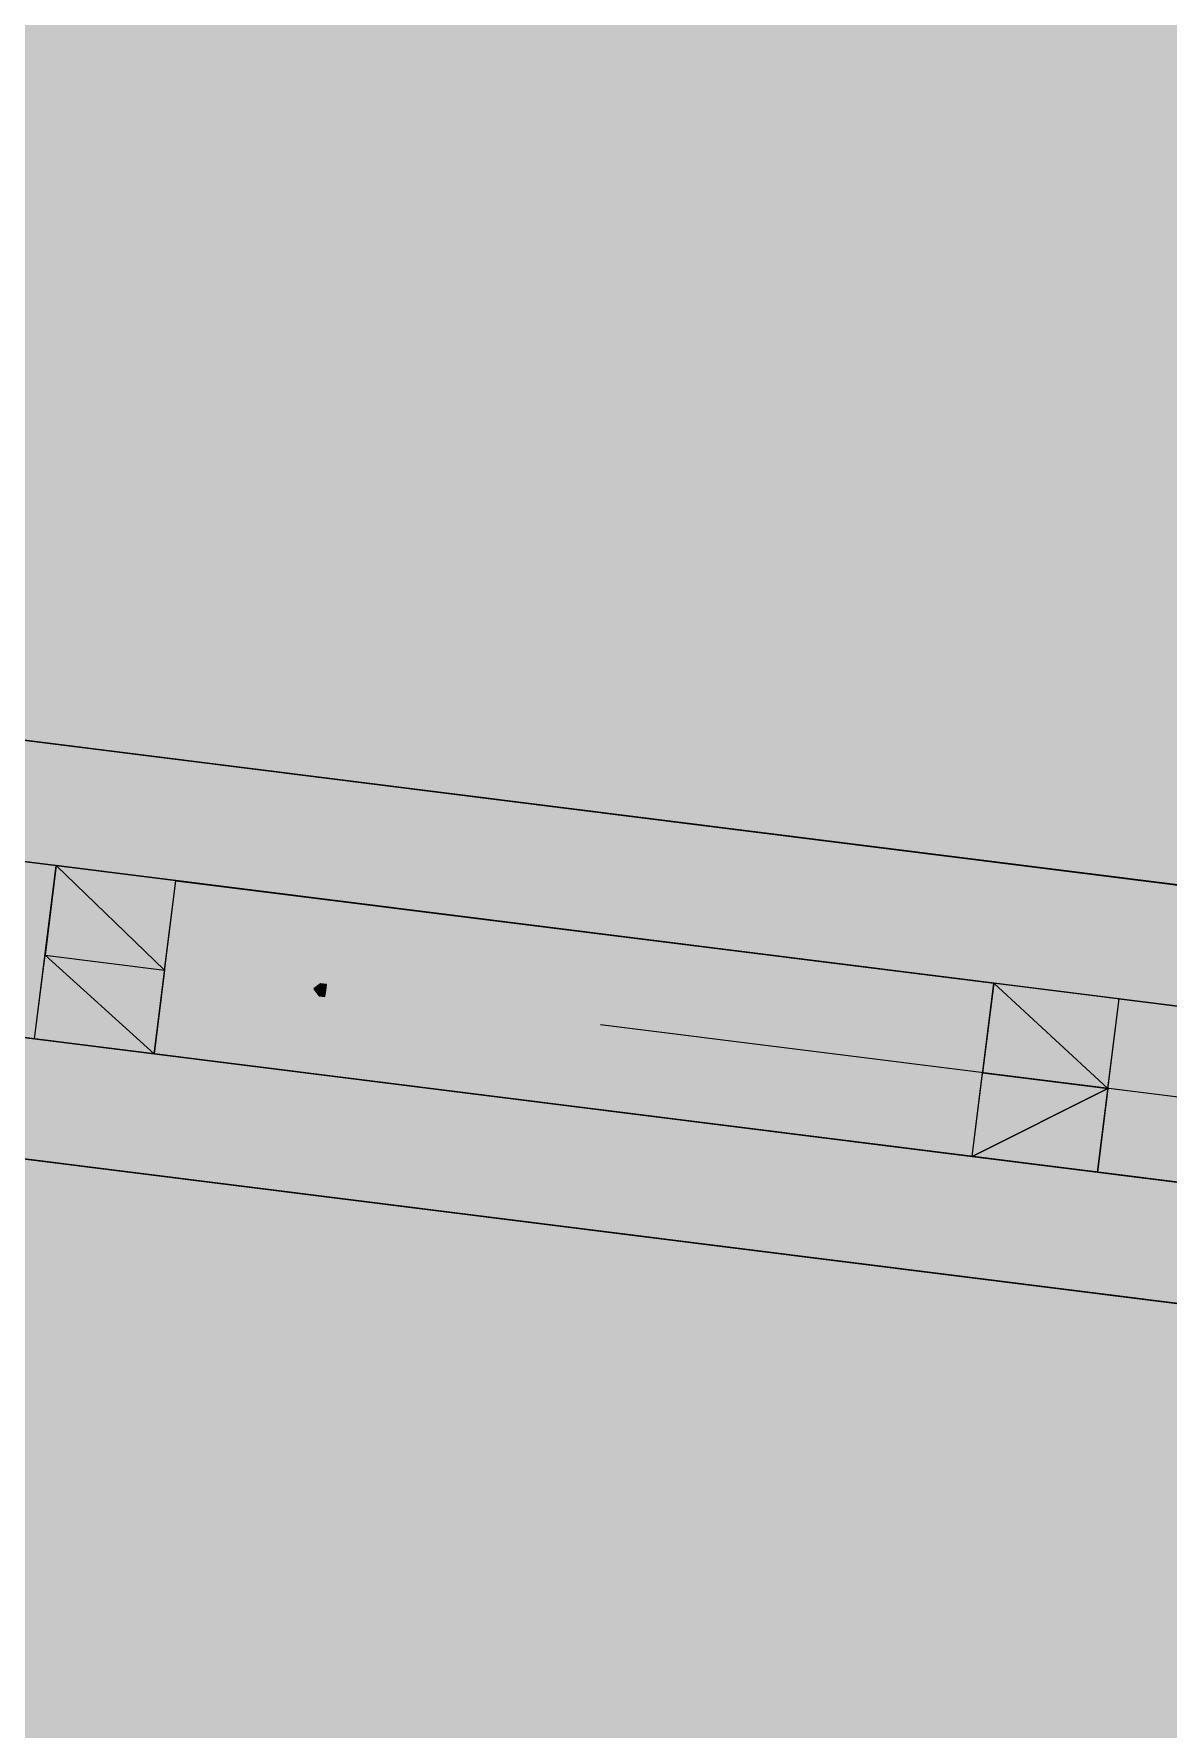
# Model space of a CAD drawing. Header units: metres. Extents: x -4 to 509425, y 7549 to 4732445.
# Drawn here: x 476027.968 to 476029.564, y 4719775.626 to 4719778.01 of the extents above; entities that cross this region are included whole.
import ezdxf

# ---------------------------------------------------------------- set-up
doc = ezdxf.new("R2010")
doc.units = ezdxf.units.M
doc.header["$LTSCALE"] = 0.01
doc.header["$MEASUREMENT"] = 0
doc.layers.get('0').update_dxf_attribs({"lineweight": 0})
doc.layers.add('_SUBESTACIÓN', color=1, linetype='Continuous')
doc.layers.add('SUBESTACION LA VID', color=253, linetype='Continuous')

# ---------------------------------------------------------------- blocks, each defined once
blk = doc.blocks.new('A$Cfff6051d')
at = {"layer": 'SUBESTACION LA VID', "transparency": 33554687}
h = blk.add_hatch(color=256, dxfattribs=at)
h.dxf.hatch_style = 2
h.paths.add_polyline_path([(476028.3789, 4719776.6647), (476028.38, 4719776.6731), (476028.3716, 4719776.6741), (476028.3621, 4719776.6668), (476028.3695, 4719776.6573), (476028.3779, 4719776.6563)])
at = {"layer": 'SUBESTACION LA VID', "lineweight": 15}
for p, q in [((476033.288, 4719776.3479), (476020.2759, 4719777.9792)), ((476033.1157, 4719776.1988), (476020.406, 4719777.7922)), ((476033.0852, 4719775.9552), (476020.3755, 4719777.5486)), ((476033.2153, 4719775.7682), (476020.2032, 4719777.3996)), ((476027.9694, 4719776.5966), (476027.9999, 4719776.8402)), ((476028.1374, 4719776.5755), (476028.1679, 4719776.8191)), ((476029.2882, 4719776.4312), (476029.3188, 4719776.6748)), ((476029.4646, 4719776.4091), (476029.4952, 4719776.6527)), ((476030.0254, 4719776.4583), (476028.7654, 4719776.6162))]:
    blk.add_line(p, q, dxfattribs=at)
at = {"layer": 'SUBESTACION LA VID', "lineweight": 0}
for p, q in [((476026.7693, 4719777.1651), (476030.7427, 4719776.667)), ((476030.7595, 4719776.6649), (476026.7693, 4719777.1651)), ((476026.6811, 4719777.0055), (476027.9999, 4719776.8402)), ((476026.6505, 4719776.7619), (476027.9694, 4719776.5966)), ((476027.9694, 4719776.5966), (476030.6155, 4719776.2648))]:
    blk.add_line(p, q, dxfattribs=at)
at = {"layer": 'SUBESTACION LA VID', "lineweight": 15}
for points in [[(476033.1368, 4719776.3668), (476030.7595, 4719776.6649), (476030.7658, 4719776.7153), (476030.749, 4719776.7174), (476030.7427, 4719776.667), (476026.7945, 4719777.1619), (476026.8009, 4719777.2124), (476026.7757, 4719777.2155), (476026.7693, 4719777.1651), (476022.8212, 4719777.6601)], [(476025.5218, 4719777.1509), (476026.6811, 4719777.0055), (476026.6653, 4719776.8795), (476026.8333, 4719776.8585), (476026.8491, 4719776.9845), (476027.9999, 4719776.8402), (476027.9841, 4719776.7142), (476028.1521, 4719776.6931), (476028.1679, 4719776.8191), (476029.3188, 4719776.6748), (476029.303, 4719776.5488), (476029.4794, 4719776.5267), (476029.4952, 4719776.6527), (476030.646, 4719776.5084)], [(476033.0641, 4719775.7872), (476030.6868, 4719776.0852), (476030.6805, 4719776.0348), (476030.6637, 4719776.0369), (476030.67, 4719776.0873), (476026.7219, 4719776.5823), (476026.7155, 4719776.5319), (476026.6903, 4719776.5351), (476026.6967, 4719776.5855), (476022.7485, 4719777.0805)], [(476025.4913, 4719776.9072), (476026.6505, 4719776.7619), (476026.6653, 4719776.8795), (476026.8333, 4719776.8585), (476026.8185, 4719776.7408), (476027.9694, 4719776.5966), (476027.9841, 4719776.7142), (476028.1521, 4719776.6931), (476028.1374, 4719776.5755), (476029.2882, 4719776.4312), (476029.303, 4719776.5488), (476029.4794, 4719776.5267), (476029.4646, 4719776.4091), (476030.6155, 4719776.2648)]]:
    blk.add_lwpolyline(points, dxfattribs=at)
at = {"layer": 'SUBESTACION LA VID', "lineweight": 0}
for points in [[(476020.4271, 4719777.9602), (476030.7595, 4719776.6649), (476022.8044, 4719777.6622)], [(476020.3544, 4719777.3806), (476030.6868, 4719776.0852), (476022.7317, 4719777.0826)], [(476030.6868, 4719776.0852), (476026.7219, 4719776.5823), (476022.7317, 4719777.0826), (476026.6967, 4719776.5855)], [(476031.5365, 4719776.3968), (476030.646, 4719776.5084), (476027.9999, 4719776.8402)], [(476029.4952, 4719776.6527), (476027.9999, 4719776.8402), (476029.3188, 4719776.6748)], [(476029.2882, 4719776.4312), (476030.6155, 4719776.2648), (476028.1374, 4719776.5755)]]:
    blk.add_lwpolyline(points, dxfattribs=at)
at = {"layer": 'SUBESTACION LA VID'}
for points in [[(476027.9841, 4719776.7142), (476028.1521, 4719776.6931), (476027.9999, 4719776.8402)], [(476028.1521, 4719776.6931), (476028.1679, 4719776.8191), (476027.9999, 4719776.8402)], [(476027.9694, 4719776.5966), (476027.9841, 4719776.7142), (476028.1374, 4719776.5755)], [(476028.1374, 4719776.5755), (476027.9841, 4719776.7142), (476028.1521, 4719776.6931)], [(476028.3789, 4719776.6647), (476028.38, 4719776.6731), (476028.3716, 4719776.6741), (476028.3621, 4719776.6668), (476028.3695, 4719776.6573), (476028.3779, 4719776.6563)], [(476029.303, 4719776.5488), (476029.4794, 4719776.5267), (476029.3188, 4719776.6748)], [(476029.4794, 4719776.5267), (476029.4952, 4719776.6527), (476029.3188, 4719776.6748)], [(476029.2882, 4719776.4312), (476029.303, 4719776.5488), (476029.4794, 4719776.5267)], [(476029.4646, 4719776.4091), (476029.2882, 4719776.4312), (476029.4794, 4719776.5267)]]:
    blk.add_lwpolyline(points, close=True, dxfattribs=at)
at = {"layer": 'SUBESTACION LA VID', "lineweight": 0}
for points in [[(476027.9841, 4719776.7142), (476028.1521, 4719776.6931), (476027.9999, 4719776.8402)], [(476028.1521, 4719776.6931), (476028.1679, 4719776.8191), (476027.9999, 4719776.8402)], [(476027.9694, 4719776.5966), (476027.9841, 4719776.7142), (476028.1374, 4719776.5755)], [(476028.1374, 4719776.5755), (476027.9841, 4719776.7142), (476028.1521, 4719776.6931)], [(476028.3789, 4719776.6647), (476028.38, 4719776.6731), (476028.3716, 4719776.6741), (476028.3621, 4719776.6668), (476028.3695, 4719776.6573), (476028.3779, 4719776.6563)], [(476029.303, 4719776.5488), (476029.4794, 4719776.5267), (476029.3188, 4719776.6748)], [(476029.4794, 4719776.5267), (476029.4952, 4719776.6527), (476029.3188, 4719776.6748)], [(476029.2882, 4719776.4312), (476029.303, 4719776.5488), (476029.4794, 4719776.5267)], [(476029.4646, 4719776.4091), (476029.2882, 4719776.4312), (476029.4794, 4719776.5267)]]:
    blk.add_lwpolyline(points, close=True, dxfattribs=at)

msp = doc.modelspace()

# ---------------------------------------------------------------- hatches: boundary and pattern name
at = {"layer": '_SUBESTACIÓN', "transparency": 33554559}
h = msp.add_hatch(color=1, dxfattribs=at)
h.dxf.hatch_style = 1
h.paths.add_polyline_path([(475968.6399, 4719805.825), (476089.9386, 4719790.615), (476078.1686, 4719696.74), (475956.8686, 4719711.9502)])

# ---------------------------------------------------------------- block references
at = {"linetype": 'Continuous'}
msp.add_blockref('A$Cfff6051d', (0, 0), dxfattribs=at)

doc.saveas('drawing.dxf')
